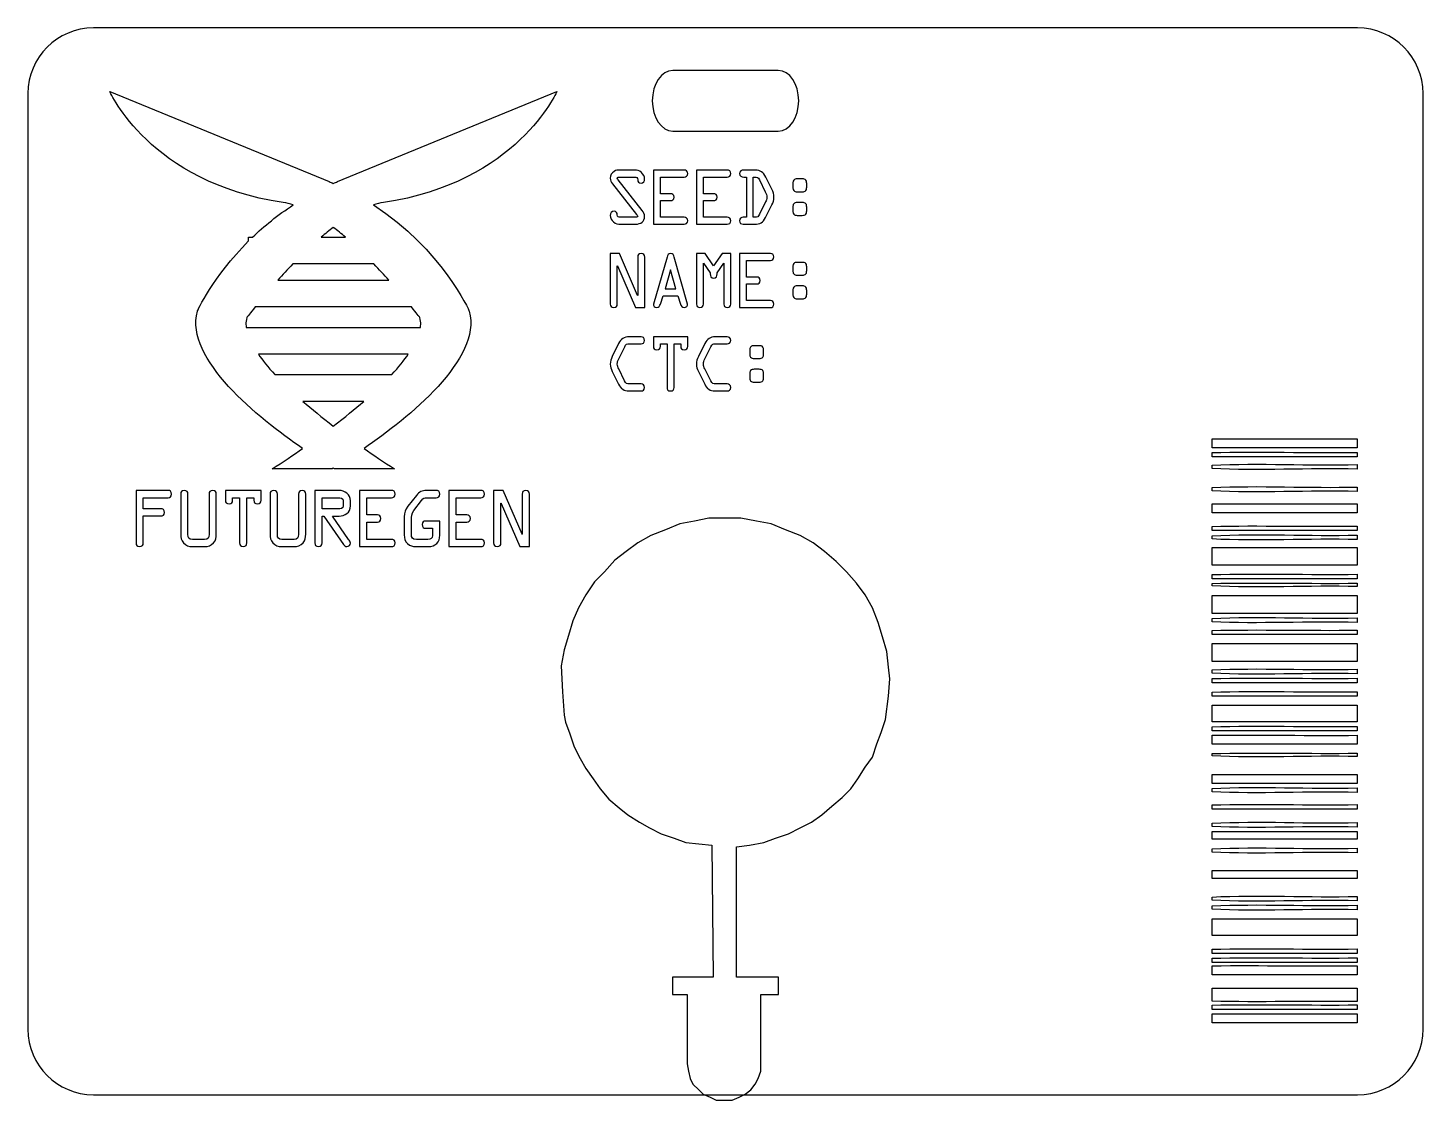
# Model space of a CAD drawing. Extents: x 13.1 to 98.1, y 222.5 to 287.9.
import ezdxf

# ---------------------------------------------------------------- set-up
doc = ezdxf.new("R2010")
doc.units = 0
doc.header["$MEASUREMENT"] = 0
doc.layers.add('LAYER_1', color=7, linetype='CONTINUOUS')

# ---------------------------------------------------------------- blocks, each defined once
blk = doc.blocks.new('BLOCK_2')
at = {"layer": 'LAYER_1', "color": 7}
for points, knots in [([(19.642, 259.677), (19.642, 259.677), (21.592, 259.677), (21.592, 259.677), (21.706, 259.677), (21.811, 259.615), (21.811, 259.457), (21.811, 259.299), (21.706, 259.237), (21.592, 259.237), (21.592, 259.237), (20.081, 259.237), (20.081, 259.237), (20.081, 259.237), (20.081, 258.561), (20.081, 258.561), (20.081, 258.561), (21.161, 258.561), (21.161, 258.561), (21.276, 258.561), (21.381, 258.499), (21.381, 258.341), (21.381, 258.183), (21.276, 258.122), (21.161, 258.122), (21.161, 258.122), (20.081, 258.122), (20.081, 258.122), (20.081, 258.122), (20.081, 256.479), (20.081, 256.479), (20.081, 256.338), (20.019, 256.259), (19.861, 256.259), (19.703, 256.259), (19.642, 256.338), (19.642, 256.479), (19.642, 256.479), (19.642, 259.677), (19.642, 259.677)], [0, 0, 0, 0, 1, 1, 1, 2, 2, 2, 3, 3, 3, 4, 4, 4, 5, 5, 5, 6, 6, 6, 7, 7, 7, 8, 8, 8, 9, 9, 9, 10, 10, 10, 11, 11, 11, 12, 12, 12, 13, 13, 13, 13]), ([(23.077, 256.259), (22.857, 256.259), (22.686, 256.312), (22.532, 256.483), (22.387, 256.646), (22.365, 256.804), (22.365, 257.006), (22.365, 257.006), (22.365, 259.457), (22.365, 259.457), (22.365, 259.597), (22.427, 259.677), (22.585, 259.677), (22.743, 259.677), (22.804, 259.597), (22.804, 259.457), (22.804, 259.457), (22.804, 257.006), (22.804, 257.006), (22.804, 256.76), (22.879, 256.698), (23.077, 256.698), (23.077, 256.698), (23.824, 256.698), (23.824, 256.698), (24.021, 256.698), (24.096, 256.76), (24.096, 257.006), (24.096, 257.006), (24.096, 259.457), (24.096, 259.457), (24.096, 259.597), (24.157, 259.677), (24.315, 259.677), (24.474, 259.677), (24.535, 259.597), (24.535, 259.457), (24.535, 259.457), (24.535, 257.006), (24.535, 257.006), (24.535, 256.804), (24.513, 256.646), (24.368, 256.483), (24.215, 256.312), (24.043, 256.259), (23.824, 256.259), (23.824, 256.259), (23.077, 256.259), (23.077, 256.259)], [0, 0, 0, 0, 1, 1, 1, 2, 2, 2, 3, 3, 3, 4, 4, 4, 5, 5, 5, 6, 6, 6, 7, 7, 7, 8, 8, 8, 9, 9, 9, 10, 10, 10, 11, 11, 11, 12, 12, 12, 13, 13, 13, 14, 14, 14, 15, 15, 15, 16, 16, 16, 16]), ([(25.528, 259.237), (25.528, 259.237), (25.528, 259.079), (25.528, 259.079), (25.528, 258.939), (25.467, 258.859), (25.309, 258.859), (25.151, 258.859), (25.089, 258.939), (25.089, 259.079), (25.089, 259.079), (25.089, 259.677), (25.089, 259.677), (25.089, 259.677), (27.259, 259.677), (27.259, 259.677), (27.259, 259.677), (27.259, 259.079), (27.259, 259.079), (27.259, 258.939), (27.197, 258.859), (27.039, 258.859), (26.881, 258.859), (26.82, 258.939), (26.82, 259.079), (26.82, 259.079), (26.82, 259.237), (26.82, 259.237), (26.82, 259.237), (26.394, 259.237), (26.394, 259.237), (26.394, 259.237), (26.394, 256.479), (26.394, 256.479), (26.394, 256.338), (26.332, 256.259), (26.174, 256.259), (26.016, 256.259), (25.954, 256.338), (25.954, 256.479), (25.954, 256.479), (25.954, 259.237), (25.954, 259.237), (25.954, 259.237), (25.528, 259.237), (25.528, 259.237)], [0, 0, 0, 0, 1, 1, 1, 2, 2, 2, 3, 3, 3, 4, 4, 4, 5, 5, 5, 6, 6, 6, 7, 7, 7, 8, 8, 8, 9, 9, 9, 10, 10, 10, 11, 11, 11, 12, 12, 12, 13, 13, 13, 14, 14, 14, 15, 15, 15, 15]), ([(28.524, 256.259), (28.305, 256.259), (28.133, 256.312), (27.98, 256.483), (27.835, 256.646), (27.813, 256.804), (27.813, 257.006), (27.813, 257.006), (27.813, 259.457), (27.813, 259.457), (27.813, 259.597), (27.874, 259.677), (28.032, 259.677), (28.191, 259.677), (28.252, 259.597), (28.252, 259.457), (28.252, 259.457), (28.252, 257.006), (28.252, 257.006), (28.252, 256.76), (28.327, 256.698), (28.524, 256.698), (28.524, 256.698), (29.271, 256.698), (29.271, 256.698), (29.469, 256.698), (29.543, 256.76), (29.543, 257.006), (29.543, 257.006), (29.543, 259.457), (29.543, 259.457), (29.543, 259.597), (29.605, 259.677), (29.763, 259.677), (29.921, 259.677), (29.983, 259.597), (29.983, 259.457), (29.983, 259.457), (29.983, 257.006), (29.983, 257.006), (29.983, 256.804), (29.961, 256.646), (29.816, 256.483), (29.662, 256.312), (29.491, 256.259), (29.271, 256.259), (29.271, 256.259), (28.524, 256.259), (28.524, 256.259)], [0, 0, 0, 0, 1, 1, 1, 2, 2, 2, 3, 3, 3, 4, 4, 4, 5, 5, 5, 6, 6, 6, 7, 7, 7, 8, 8, 8, 9, 9, 9, 10, 10, 10, 11, 11, 11, 12, 12, 12, 13, 13, 13, 14, 14, 14, 15, 15, 15, 16, 16, 16, 16]), ([(30.976, 256.479), (30.976, 256.338), (30.914, 256.259), (30.756, 256.259), (30.598, 256.259), (30.537, 256.338), (30.537, 256.479), (30.537, 256.479), (30.537, 259.677), (30.537, 259.677), (30.537, 259.677), (32.013, 259.677), (32.013, 259.677), (32.359, 259.677), (32.706, 259.431), (32.706, 259.04), (32.706, 259.04), (32.706, 258.736), (32.706, 258.736), (32.706, 258.324), (32.364, 258.113), (32.013, 258.113), (32.013, 258.113), (31.608, 258.113), (31.608, 258.113), (31.608, 258.113), (32.597, 256.698), (32.597, 256.698), (32.645, 256.633), (32.706, 256.549), (32.706, 256.466), (32.706, 256.343), (32.605, 256.259), (32.482, 256.259), (32.395, 256.259), (32.337, 256.312), (32.289, 256.382), (32.289, 256.382), (31.077, 258.113), (31.077, 258.113), (31.077, 258.113), (30.976, 258.113), (30.976, 258.113), (30.976, 258.113), (30.976, 256.479), (30.976, 256.479)], [0, 0, 0, 0, 1, 1, 1, 2, 2, 2, 3, 3, 3, 4, 4, 4, 5, 5, 5, 6, 6, 6, 7, 7, 7, 8, 8, 8, 9, 9, 9, 10, 10, 10, 11, 11, 11, 12, 12, 12, 13, 13, 13, 14, 14, 14, 15, 15, 15, 15]), ([(35.211, 256.698), (35.325, 256.698), (35.43, 256.637), (35.43, 256.479), (35.43, 256.321), (35.325, 256.259), (35.211, 256.259), (35.211, 256.259), (33.26, 256.259), (33.26, 256.259), (33.26, 256.259), (33.26, 259.677), (33.26, 259.677), (33.26, 259.677), (35.211, 259.677), (35.211, 259.677), (35.325, 259.677), (35.43, 259.615), (35.43, 259.457), (35.43, 259.299), (35.325, 259.237), (35.211, 259.237), (35.211, 259.237), (33.7, 259.237), (33.7, 259.237), (33.7, 259.237), (33.7, 258.188), (33.7, 258.188), (33.7, 258.188), (34.345, 258.188), (34.345, 258.188), (34.46, 258.188), (34.565, 258.126), (34.565, 257.968), (34.565, 257.81), (34.46, 257.748), (34.345, 257.748), (34.345, 257.748), (33.7, 257.748), (33.7, 257.748), (33.7, 257.748), (33.7, 256.698), (33.7, 256.698), (33.7, 256.698), (35.211, 256.698), (35.211, 256.698)], [0, 0, 0, 0, 1, 1, 1, 2, 2, 2, 3, 3, 3, 4, 4, 4, 5, 5, 5, 6, 6, 6, 7, 7, 7, 8, 8, 8, 9, 9, 9, 10, 10, 10, 11, 11, 11, 12, 12, 12, 13, 13, 13, 14, 14, 14, 15, 15, 15, 15]), ([(37.289, 257.375), (37.175, 257.375), (37.069, 257.436), (37.069, 257.594), (37.069, 257.753), (37.175, 257.814), (37.289, 257.814), (37.289, 257.814), (38.154, 257.814), (38.154, 257.814), (38.154, 257.814), (38.154, 256.949), (38.154, 256.949), (38.154, 256.523), (37.869, 256.259), (37.451, 256.259), (37.451, 256.259), (36.696, 256.259), (36.696, 256.259), (36.494, 256.259), (36.344, 256.294), (36.191, 256.435), (36.015, 256.593), (35.984, 256.756), (35.984, 256.975), (35.984, 256.975), (35.984, 258.073), (35.984, 258.073), (35.984, 258.354), (36.046, 258.499), (36.212, 258.715), (36.212, 258.715), (36.731, 259.378), (36.731, 259.378), (36.907, 259.602), (37.06, 259.677), (37.346, 259.677), (37.346, 259.677), (37.934, 259.677), (37.934, 259.677), (38.049, 259.677), (38.154, 259.615), (38.154, 259.457), (38.154, 259.299), (38.049, 259.237), (37.934, 259.237), (37.934, 259.237), (37.407, 259.237), (37.407, 259.237), (37.166, 259.237), (37.183, 259.242), (37.038, 259.057), (37.038, 259.057), (36.56, 258.447), (36.56, 258.447), (36.423, 258.276), (36.423, 258.091), (36.423, 257.876), (36.423, 257.876), (36.423, 257.015), (36.423, 257.015), (36.423, 256.773), (36.476, 256.698), (36.726, 256.698), (36.726, 256.698), (37.425, 256.698), (37.425, 256.698), (37.583, 256.698), (37.715, 256.734), (37.715, 256.927), (37.715, 256.927), (37.715, 257.375), (37.715, 257.375), (37.715, 257.375), (37.289, 257.375), (37.289, 257.375)], [0, 0, 0, 0, 1, 1, 1, 2, 2, 2, 3, 3, 3, 4, 4, 4, 5, 5, 5, 6, 6, 6, 7, 7, 7, 8, 8, 8, 9, 9, 9, 10, 10, 10, 11, 11, 11, 12, 12, 12, 13, 13, 13, 14, 14, 14, 15, 15, 15, 16, 16, 16, 17, 17, 17, 18, 18, 18, 19, 19, 19, 20, 20, 20, 21, 21, 21, 22, 22, 22, 23, 23, 23, 24, 24, 24, 25, 25, 25, 25]), ([(40.658, 256.698), (40.772, 256.698), (40.878, 256.637), (40.878, 256.479), (40.878, 256.321), (40.772, 256.259), (40.658, 256.259), (40.658, 256.259), (38.708, 256.259), (38.708, 256.259), (38.708, 256.259), (38.708, 259.677), (38.708, 259.677), (38.708, 259.677), (40.658, 259.677), (40.658, 259.677), (40.772, 259.677), (40.878, 259.615), (40.878, 259.457), (40.878, 259.299), (40.772, 259.237), (40.658, 259.237), (40.658, 259.237), (39.147, 259.237), (39.147, 259.237), (39.147, 259.237), (39.147, 258.188), (39.147, 258.188), (39.147, 258.188), (39.793, 258.188), (39.793, 258.188), (39.907, 258.188), (40.012, 258.126), (40.012, 257.968), (40.012, 257.81), (39.907, 257.748), (39.793, 257.748), (39.793, 257.748), (39.147, 257.748), (39.147, 257.748), (39.147, 257.748), (39.147, 256.698), (39.147, 256.698), (39.147, 256.698), (40.658, 256.698), (40.658, 256.698)], [0, 0, 0, 0, 1, 1, 1, 2, 2, 2, 3, 3, 3, 4, 4, 4, 5, 5, 5, 6, 6, 6, 7, 7, 7, 8, 8, 8, 9, 9, 9, 10, 10, 10, 11, 11, 11, 12, 12, 12, 13, 13, 13, 14, 14, 14, 15, 15, 15, 15]), ([(43.167, 259.453), (43.167, 259.593), (43.228, 259.672), (43.386, 259.672), (43.544, 259.672), (43.606, 259.593), (43.606, 259.453), (43.606, 259.453), (43.606, 256.255), (43.606, 256.255), (43.606, 256.255), (43.026, 256.255), (43.026, 256.255), (43.026, 256.255), (41.88, 258.89), (41.88, 258.89), (41.88, 258.89), (41.88, 258.895), (41.88, 258.895), (41.88, 258.895), (41.871, 258.895), (41.871, 258.895), (41.871, 258.895), (41.871, 256.479), (41.871, 256.479), (41.871, 256.338), (41.809, 256.259), (41.651, 256.259), (41.493, 256.259), (41.431, 256.338), (41.431, 256.479), (41.431, 256.479), (41.431, 259.677), (41.431, 259.677), (41.431, 259.677), (42.011, 259.677), (42.011, 259.677), (42.011, 259.677), (43.158, 257.01), (43.158, 257.01), (43.158, 257.01), (43.153, 257.01), (43.153, 257.01), (43.153, 257.01), (43.162, 257.01), (43.162, 257.01), (43.162, 257.01), (43.167, 259.453), (43.167, 259.453)], [0, 0, 0, 0, 1, 1, 1, 2, 2, 2, 3, 3, 3, 4, 4, 4, 5, 5, 5, 6, 6, 6, 7, 7, 7, 8, 8, 8, 9, 9, 9, 10, 10, 10, 11, 11, 11, 12, 12, 12, 13, 13, 13, 14, 14, 14, 15, 15, 15, 16, 16, 16, 16]), ([(30.976, 258.552), (30.976, 258.552), (31.951, 258.552), (31.951, 258.552), (32.074, 258.552), (32.267, 258.561), (32.267, 258.736), (32.267, 258.736), (32.267, 259.04), (32.267, 259.04), (32.267, 259.215), (32.087, 259.237), (31.955, 259.237), (31.955, 259.237), (30.976, 259.237), (30.976, 259.237), (30.976, 259.237), (30.976, 258.552), (30.976, 258.552)], [0, 0, 0, 0, 1, 1, 1, 2, 2, 2, 3, 3, 3, 4, 4, 4, 5, 5, 5, 6, 6, 6, 6])]:
    blk.add_open_spline(points, degree=3, knots=knots, dxfattribs=at)
blk = doc.blocks.new('BLOCK_3')
at = {"layer": 'LAYER_1', "color": 3}
blk.add_lwpolyline([(54.806, 230.03), (52.337, 230.03), (52.337, 228.972), (53.219, 228.972), (53.219, 228.972), (53.219, 227.737), (53.219, 224.739), (53.219, 224.739), (53.307, 224.298), (53.395, 223.857), (53.571, 223.504), (53.924, 223.151), (54.189, 222.886), (54.63, 222.71), (54.983, 222.534), (55.512, 222.534), (55.512, 222.534), (55.953, 222.534), (56.394, 222.71), (56.746, 222.886), (57.099, 223.151), (57.364, 223.504), (57.54, 223.857), (57.717, 224.298), (57.717, 224.739), (57.717, 227.737), (57.717, 227.737), (57.717, 228.972), (58.775, 228.972), (58.775, 230.03), (56.217, 230.03)], dxfattribs=at)
blk.add_open_spline([(56.217, 230.03), (56.217, 230.03), (56.217, 230.03), (56.217, 230.03), (56.217, 230.03), (56.217, 230.03), (56.217, 230.03), (56.217, 230.03), (56.217, 237.968), (56.217, 237.968), (56.217, 237.968), (56.217, 237.968), (56.217, 237.968), (56.217, 237.968), (57.011, 238.056), (57.011, 238.056), (57.011, 238.056), (57.893, 238.232), (57.893, 238.232), (57.893, 238.232), (58.599, 238.497), (58.599, 238.497), (58.599, 238.497), (59.392, 238.761), (59.392, 238.761), (59.392, 238.761), (60.098, 239.114), (60.098, 239.114), (60.098, 239.114), (60.803, 239.467), (60.803, 239.467), (60.803, 239.467), (61.421, 239.908), (61.421, 239.908), (61.421, 239.908), (62.038, 240.437), (62.038, 240.437), (62.038, 240.437), (62.655, 240.966), (62.655, 240.966), (62.655, 240.966), (63.185, 241.495), (63.185, 241.495), (63.185, 241.495), (63.626, 242.113), (63.626, 242.113), (63.626, 242.113), (64.067, 242.818), (64.067, 242.818), (64.067, 242.818), (64.508, 243.436), (64.508, 243.436), (64.508, 243.436), (64.772, 244.23), (64.772, 244.23), (64.772, 244.23), (65.037, 244.935), (65.037, 244.935), (65.037, 244.935), (65.301, 245.729), (65.301, 245.729), (65.301, 245.729), (65.301, 245.729), (65.301, 245.729), (65.301, 245.729), (65.478, 247.14), (65.478, 247.14), (65.478, 247.14), (65.478, 247.14), (65.478, 247.14), (65.478, 247.14), (65.566, 248.198), (65.566, 248.198), (65.566, 248.198), (65.478, 248.904), (65.478, 248.904), (65.478, 248.904), (65.478, 248.904), (65.478, 248.904), (65.478, 248.904), (65.39, 249.874), (65.39, 249.874), (65.39, 249.874), (65.125, 250.756), (65.125, 250.756), (65.125, 250.756), (64.86, 251.638), (64.86, 251.638), (64.86, 251.638), (64.508, 252.52), (64.508, 252.52), (64.508, 252.52), (64.067, 253.314), (64.067, 253.314), (64.067, 253.314), (63.537, 254.019), (63.537, 254.019), (63.537, 254.019), (62.92, 254.725), (62.92, 254.725), (62.92, 254.725), (62.303, 255.342), (62.303, 255.342), (62.303, 255.342), (61.597, 255.959), (61.597, 255.959), (61.597, 255.959), (60.892, 256.489), (60.892, 256.489), (60.892, 256.489), (60.098, 256.93), (60.098, 256.93), (60.098, 256.93), (59.216, 257.282), (59.216, 257.282), (59.216, 257.282), (58.334, 257.635), (58.334, 257.635), (58.334, 257.635), (57.452, 257.811), (57.452, 257.811), (57.452, 257.811), (56.482, 257.988), (56.482, 257.988), (56.482, 257.988), (55.512, 257.988), (55.512, 257.988), (55.512, 257.988), (55.512, 257.988), (55.512, 257.988), (55.512, 257.988), (54.542, 257.988), (54.542, 257.988), (54.542, 257.988), (53.66, 257.811), (53.66, 257.811), (53.66, 257.811), (52.778, 257.635), (52.778, 257.635), (52.778, 257.635), (51.896, 257.282), (51.896, 257.282), (51.896, 257.282), (51.014, 256.93), (51.014, 256.93), (51.014, 256.93), (50.22, 256.489), (50.22, 256.489), (50.22, 256.489), (49.514, 255.959), (49.514, 255.959), (49.514, 255.959), (48.809, 255.43), (48.809, 255.43), (48.809, 255.43), (48.192, 254.725), (48.192, 254.725), (48.192, 254.725), (47.574, 254.107), (47.574, 254.107), (47.574, 254.107), (47.045, 253.314), (47.045, 253.314), (47.045, 253.314), (46.604, 252.52), (46.604, 252.52), (46.604, 252.52), (46.251, 251.726), (46.251, 251.726), (46.251, 251.726), (45.987, 250.844), (45.987, 250.844), (45.987, 250.844), (45.722, 249.962), (45.722, 249.962), (45.722, 249.962), (45.546, 248.992), (45.546, 248.992), (45.546, 248.992), (45.546, 248.992), (45.546, 248.992), (45.546, 248.992), (45.634, 247.405), (45.634, 247.405), (45.634, 247.405), (45.634, 247.405), (45.634, 247.405), (45.634, 247.405), (45.722, 245.993), (45.722, 245.993), (45.722, 245.993), (45.81, 245.552), (45.81, 245.552), (45.81, 245.552), (45.81, 245.552), (45.81, 245.552), (45.81, 245.552), (46.075, 244.847), (46.075, 244.847), (46.075, 244.847), (46.339, 244.053), (46.339, 244.053), (46.339, 244.053), (46.692, 243.348), (46.692, 243.348), (46.692, 243.348), (47.045, 242.73), (47.045, 242.73), (47.045, 242.73), (47.486, 242.113), (47.486, 242.113), (47.486, 242.113), (47.927, 241.495), (47.927, 241.495), (47.927, 241.495), (48.456, 240.878), (48.456, 240.878), (48.456, 240.878), (49.074, 240.349), (49.074, 240.349), (49.074, 240.349), (49.603, 239.908), (49.603, 239.908), (49.603, 239.908), (50.308, 239.467), (50.308, 239.467), (50.308, 239.467), (50.926, 239.114), (50.926, 239.114), (50.926, 239.114), (51.631, 238.761), (51.631, 238.761), (51.631, 238.761), (52.425, 238.497), (52.425, 238.497), (52.425, 238.497), (53.13, 238.232), (53.13, 238.232), (53.13, 238.232), (53.924, 238.144), (53.924, 238.144), (53.924, 238.144), (54.718, 238.056), (54.718, 238.056), (54.718, 238.056), (54.806, 230.03), (54.806, 230.03), (54.806, 230.03), (54.806, 230.03), (54.806, 230.03), (54.806, 230.03), (54.806, 230.03), (54.806, 230.03)], degree=3, knots=[0, 0, 0, 0, 1, 1, 1, 2, 2, 2, 3, 3, 3, 4, 4, 4, 5, 5, 5, 6, 6, 6, 7, 7, 7, 8, 8, 8, 9, 9, 9, 10, 10, 10, 11, 11, 11, 12, 12, 12, 13, 13, 13, 14, 14, 14, 15, 15, 15, 16, 16, 16, 17, 17, 17, 18, 18, 18, 19, 19, 19, 20, 20, 20, 21, 21, 21, 22, 22, 22, 23, 23, 23, 24, 24, 24, 25, 25, 25, 26, 26, 26, 27, 27, 27, 28, 28, 28, 29, 29, 29, 30, 30, 30, 31, 31, 31, 32, 32, 32, 33, 33, 33, 34, 34, 34, 35, 35, 35, 36, 36, 36, 37, 37, 37, 38, 38, 38, 39, 39, 39, 40, 40, 40, 41, 41, 41, 42, 42, 42, 43, 43, 43, 44, 44, 44, 45, 45, 45, 46, 46, 46, 47, 47, 47, 48, 48, 48, 49, 49, 49, 50, 50, 50, 51, 51, 51, 52, 52, 52, 53, 53, 53, 54, 54, 54, 55, 55, 55, 56, 56, 56, 57, 57, 57, 58, 58, 58, 59, 59, 59, 60, 60, 60, 61, 61, 61, 62, 62, 62, 63, 63, 63, 64, 64, 64, 65, 65, 65, 66, 66, 66, 67, 67, 67, 68, 68, 68, 69, 69, 69, 70, 70, 70, 71, 71, 71, 72, 72, 72, 73, 73, 73, 74, 74, 74, 75, 75, 75, 76, 76, 76, 77, 77, 77, 78, 78, 78, 79, 79, 79, 80, 80, 80, 81, 81, 81, 82, 82, 82, 83, 83, 83, 84, 84, 84, 84], dxfattribs=at)
blk = doc.blocks.new('BLOCK_4')
at = {"layer": 'LAYER_1', "color": 7}
blk.add_lwpolyline([(52.213, 273.11), (52.204, 273.11), (51.874, 271.963), (52.538, 271.963), (52.213, 273.11)], dxfattribs=at)
for points, knots in [([(50.481, 276.73), (50.565, 276.62), (50.629, 276.523), (50.629, 276.379), (50.629, 276.062), (50.388, 275.901), (50.096, 275.901), (50.096, 275.901), (49.165, 275.901), (49.165, 275.901), (49.004, 275.901), (48.865, 275.931), (48.738, 276.036), (48.623, 276.129), (48.539, 276.282), (48.539, 276.43), (48.539, 276.565), (48.615, 276.684), (48.763, 276.684), (48.886, 276.684), (48.962, 276.582), (48.962, 276.468), (48.962, 276.341), (49.03, 276.324), (49.148, 276.324), (49.148, 276.324), (50.066, 276.324), (50.066, 276.324), (50.1, 276.324), (50.206, 276.311), (50.206, 276.375), (50.206, 276.409), (50.146, 276.472), (50.13, 276.498), (50.13, 276.498), (48.678, 278.363), (48.678, 278.363), (48.589, 278.478), (48.539, 278.562), (48.539, 278.71), (48.539, 278.88), (48.619, 279.023), (48.763, 279.117), (48.881, 279.193), (48.979, 279.193), (49.114, 279.193), (49.114, 279.193), (50.011, 279.193), (50.011, 279.193), (50.172, 279.193), (50.307, 279.159), (50.43, 279.053), (50.54, 278.956), (50.629, 278.799), (50.629, 278.651), (50.629, 278.516), (50.561, 278.406), (50.409, 278.406), (50.282, 278.406), (50.206, 278.486), (50.206, 278.605), (50.206, 278.749), (50.134, 278.77), (50.003, 278.77), (50.003, 278.77), (49.106, 278.77), (49.106, 278.77), (49.059, 278.77), (48.962, 278.782), (48.962, 278.71), (48.962, 278.672), (49.008, 278.622), (49.025, 278.596), (49.025, 278.596), (50.481, 276.73), (50.481, 276.73)], [0, 0, 0, 0, 1, 1, 1, 2, 2, 2, 3, 3, 3, 4, 4, 4, 5, 5, 5, 6, 6, 6, 7, 7, 7, 8, 8, 8, 9, 9, 9, 10, 10, 10, 11, 11, 11, 12, 12, 12, 13, 13, 13, 14, 14, 14, 15, 15, 15, 16, 16, 16, 17, 17, 17, 18, 18, 18, 19, 19, 19, 20, 20, 20, 21, 21, 21, 22, 22, 22, 23, 23, 23, 24, 24, 24, 25, 25, 25, 25]), ([(53.042, 276.324), (53.152, 276.324), (53.253, 276.265), (53.253, 276.113), (53.253, 275.96), (53.152, 275.901), (53.042, 275.901), (53.042, 275.901), (51.163, 275.901), (51.163, 275.901), (51.163, 275.901), (51.163, 279.193), (51.163, 279.193), (51.163, 279.193), (53.042, 279.193), (53.042, 279.193), (53.152, 279.193), (53.253, 279.134), (53.253, 278.981), (53.253, 278.829), (53.152, 278.77), (53.042, 278.77), (53.042, 278.77), (51.587, 278.77), (51.587, 278.77), (51.587, 278.77), (51.587, 277.758), (51.587, 277.758), (51.587, 277.758), (52.208, 277.758), (52.208, 277.758), (52.318, 277.758), (52.42, 277.699), (52.42, 277.547), (52.42, 277.395), (52.318, 277.335), (52.208, 277.335), (52.208, 277.335), (51.587, 277.335), (51.587, 277.335), (51.587, 277.335), (51.587, 276.324), (51.587, 276.324), (51.587, 276.324), (53.042, 276.324), (53.042, 276.324)], [0, 0, 0, 0, 1, 1, 1, 2, 2, 2, 3, 3, 3, 4, 4, 4, 5, 5, 5, 6, 6, 6, 7, 7, 7, 8, 8, 8, 9, 9, 9, 10, 10, 10, 11, 11, 11, 12, 12, 12, 13, 13, 13, 14, 14, 14, 15, 15, 15, 15]), ([(55.667, 276.324), (55.777, 276.324), (55.878, 276.265), (55.878, 276.113), (55.878, 275.96), (55.777, 275.901), (55.667, 275.901), (55.667, 275.901), (53.788, 275.901), (53.788, 275.901), (53.788, 275.901), (53.788, 279.193), (53.788, 279.193), (53.788, 279.193), (55.667, 279.193), (55.667, 279.193), (55.777, 279.193), (55.878, 279.134), (55.878, 278.981), (55.878, 278.829), (55.777, 278.77), (55.667, 278.77), (55.667, 278.77), (54.211, 278.77), (54.211, 278.77), (54.211, 278.77), (54.211, 277.758), (54.211, 277.758), (54.211, 277.758), (54.833, 277.758), (54.833, 277.758), (54.943, 277.758), (55.045, 277.699), (55.045, 277.547), (55.045, 277.395), (54.943, 277.335), (54.833, 277.335), (54.833, 277.335), (54.211, 277.335), (54.211, 277.335), (54.211, 277.335), (54.211, 276.324), (54.211, 276.324), (54.211, 276.324), (55.667, 276.324), (55.667, 276.324)], [0, 0, 0, 0, 1, 1, 1, 2, 2, 2, 3, 3, 3, 4, 4, 4, 5, 5, 5, 6, 6, 6, 7, 7, 7, 8, 8, 8, 9, 9, 9, 10, 10, 10, 11, 11, 11, 12, 12, 12, 13, 13, 13, 14, 14, 14, 15, 15, 15, 15]), ([(56.827, 278.77), (56.827, 278.77), (56.671, 278.77), (56.671, 278.77), (56.531, 278.77), (56.413, 278.82), (56.413, 278.981), (56.413, 279.134), (56.527, 279.193), (56.658, 279.193), (56.658, 279.193), (57.364, 279.193), (57.364, 279.193), (57.695, 279.193), (57.86, 279.057), (58.003, 278.77), (58.003, 278.77), (58.376, 278.025), (58.376, 278.025), (58.46, 277.851), (58.503, 277.729), (58.503, 277.534), (58.503, 277.365), (58.456, 277.221), (58.38, 277.069), (58.38, 277.069), (57.995, 276.299), (57.995, 276.299), (57.847, 275.998), (57.656, 275.901), (57.326, 275.901), (57.326, 275.901), (56.624, 275.901), (56.624, 275.901), (56.514, 275.901), (56.413, 275.96), (56.413, 276.113), (56.413, 276.265), (56.514, 276.324), (56.624, 276.324), (56.624, 276.324), (56.827, 276.324), (56.827, 276.324), (56.827, 276.324), (56.827, 278.77), (56.827, 278.77)], [0, 0, 0, 0, 1, 1, 1, 2, 2, 2, 3, 3, 3, 4, 4, 4, 5, 5, 5, 6, 6, 6, 7, 7, 7, 8, 8, 8, 9, 9, 9, 10, 10, 10, 11, 11, 11, 12, 12, 12, 13, 13, 13, 14, 14, 14, 15, 15, 15, 15]), ([(57.25, 276.324), (57.25, 276.324), (57.331, 276.324), (57.331, 276.324), (57.508, 276.324), (57.551, 276.345), (57.627, 276.502), (57.627, 276.502), (57.999, 277.255), (57.999, 277.255), (58.046, 277.352), (58.08, 277.424), (58.08, 277.53), (58.08, 277.674), (58.033, 277.754), (57.974, 277.877), (57.974, 277.877), (57.623, 278.592), (57.623, 278.592), (57.534, 278.774), (57.496, 278.77), (57.301, 278.77), (57.301, 278.77), (57.25, 278.77), (57.25, 278.77), (57.25, 278.77), (57.25, 276.324), (57.25, 276.324)], [0, 0, 0, 0, 1, 1, 1, 2, 2, 2, 3, 3, 3, 4, 4, 4, 5, 5, 5, 6, 6, 6, 7, 7, 7, 8, 8, 8, 9, 9, 9, 9]), ([(59.93, 277.877), (59.837, 277.877), (59.769, 277.877), (59.71, 277.957), (59.663, 278.021), (59.663, 278.067), (59.663, 278.148), (59.663, 278.148), (59.663, 278.385), (59.663, 278.385), (59.663, 278.465), (59.663, 278.512), (59.71, 278.575), (59.769, 278.655), (59.837, 278.655), (59.93, 278.655), (59.93, 278.655), (60.235, 278.655), (60.235, 278.655), (60.328, 278.655), (60.395, 278.655), (60.455, 278.575), (60.501, 278.512), (60.501, 278.465), (60.501, 278.385), (60.501, 278.385), (60.501, 278.148), (60.501, 278.148), (60.501, 278.067), (60.501, 278.021), (60.455, 277.957), (60.395, 277.877), (60.328, 277.877), (60.235, 277.877), (60.235, 277.877), (59.93, 277.877), (59.93, 277.877)], [0, 0, 0, 0, 1, 1, 1, 2, 2, 2, 3, 3, 3, 4, 4, 4, 5, 5, 5, 6, 6, 6, 7, 7, 7, 8, 8, 8, 9, 9, 9, 10, 10, 10, 11, 11, 11, 12, 12, 12, 12]), ([(59.93, 276.438), (59.837, 276.438), (59.769, 276.438), (59.71, 276.519), (59.663, 276.582), (59.663, 276.629), (59.663, 276.709), (59.663, 276.709), (59.663, 276.946), (59.663, 276.946), (59.663, 277.027), (59.663, 277.073), (59.71, 277.136), (59.769, 277.217), (59.837, 277.217), (59.93, 277.217), (59.93, 277.217), (60.235, 277.217), (60.235, 277.217), (60.328, 277.217), (60.395, 277.217), (60.455, 277.136), (60.501, 277.073), (60.501, 277.027), (60.501, 276.946), (60.501, 276.946), (60.501, 276.709), (60.501, 276.709), (60.501, 276.629), (60.501, 276.582), (60.455, 276.519), (60.395, 276.438), (60.328, 276.438), (60.235, 276.438), (60.235, 276.438), (59.93, 276.438), (59.93, 276.438)], [0, 0, 0, 0, 1, 1, 1, 2, 2, 2, 3, 3, 3, 4, 4, 4, 5, 5, 5, 6, 6, 6, 7, 7, 7, 8, 8, 8, 9, 9, 9, 10, 10, 10, 11, 11, 11, 12, 12, 12, 12]), ([(50.21, 273.897), (50.21, 274.032), (50.269, 274.109), (50.422, 274.109), (50.574, 274.109), (50.633, 274.032), (50.633, 273.897), (50.633, 273.897), (50.633, 270.817), (50.633, 270.817), (50.633, 270.817), (50.075, 270.817), (50.075, 270.817), (50.075, 270.817), (48.97, 273.355), (48.97, 273.355), (48.97, 273.355), (48.97, 273.36), (48.97, 273.36), (48.97, 273.36), (48.962, 273.36), (48.962, 273.36), (48.962, 273.36), (48.962, 271.033), (48.962, 271.033), (48.962, 270.897), (48.903, 270.821), (48.75, 270.821), (48.598, 270.821), (48.539, 270.897), (48.539, 271.033), (48.539, 271.033), (48.539, 274.113), (48.539, 274.113), (48.539, 274.113), (49.097, 274.113), (49.097, 274.113), (49.097, 274.113), (50.202, 271.545), (50.202, 271.545), (50.202, 271.545), (50.197, 271.545), (50.197, 271.545), (50.197, 271.545), (50.206, 271.545), (50.206, 271.545), (50.206, 271.545), (50.21, 273.897), (50.21, 273.897)], [0, 0, 0, 0, 1, 1, 1, 2, 2, 2, 3, 3, 3, 4, 4, 4, 5, 5, 5, 6, 6, 6, 7, 7, 7, 8, 8, 8, 9, 9, 9, 10, 10, 10, 11, 11, 11, 12, 12, 12, 13, 13, 13, 14, 14, 14, 15, 15, 15, 16, 16, 16, 16]), ([(51.993, 273.897), (52.026, 274.011), (52.073, 274.113), (52.208, 274.113), (52.348, 274.113), (52.399, 274.007), (52.429, 273.897), (52.429, 273.897), (53.245, 271.033), (53.245, 271.033), (53.275, 270.931), (53.16, 270.821), (53.042, 270.821), (52.911, 270.821), (52.843, 270.931), (52.814, 271.033), (52.814, 271.033), (52.657, 271.54), (52.657, 271.54), (52.657, 271.54), (51.756, 271.54), (51.756, 271.54), (51.756, 271.54), (51.595, 271.033), (51.595, 271.033), (51.565, 270.931), (51.498, 270.821), (51.367, 270.821), (51.248, 270.821), (51.134, 270.931), (51.163, 271.033), (51.163, 271.033), (51.993, 273.897), (51.993, 273.897)], [0, 0, 0, 0, 1, 1, 1, 2, 2, 2, 3, 3, 3, 4, 4, 4, 5, 5, 5, 6, 6, 6, 7, 7, 7, 8, 8, 8, 9, 9, 9, 10, 10, 10, 11, 11, 11, 11]), ([(55.349, 274.113), (55.349, 274.113), (55.878, 274.113), (55.878, 274.113), (55.878, 274.113), (55.878, 271.033), (55.878, 271.033), (55.878, 270.897), (55.819, 270.821), (55.667, 270.821), (55.514, 270.821), (55.455, 270.897), (55.455, 271.033), (55.455, 271.033), (55.455, 273.529), (55.455, 273.529), (55.455, 273.529), (55.447, 273.529), (55.447, 273.529), (55.447, 273.529), (55.045, 272.932), (55.045, 272.932), (55.045, 272.932), (55.045, 272.865), (55.045, 272.865), (55.045, 272.733), (54.994, 272.611), (54.833, 272.611), (54.681, 272.611), (54.622, 272.733), (54.622, 272.865), (54.622, 272.865), (54.622, 272.932), (54.622, 272.932), (54.622, 272.932), (54.22, 273.529), (54.22, 273.529), (54.22, 273.529), (54.211, 273.529), (54.211, 273.529), (54.211, 273.529), (54.211, 271.033), (54.211, 271.033), (54.211, 270.897), (54.152, 270.821), (54, 270.821), (53.847, 270.821), (53.788, 270.897), (53.788, 271.033), (53.788, 271.033), (53.788, 274.113), (53.788, 274.113), (53.788, 274.113), (54.317, 274.113), (54.317, 274.113), (54.317, 274.113), (54.833, 273.368), (54.833, 273.368), (54.833, 273.368), (55.349, 274.113), (55.349, 274.113)], [0, 0, 0, 0, 1, 1, 1, 2, 2, 2, 3, 3, 3, 4, 4, 4, 5, 5, 5, 6, 6, 6, 7, 7, 7, 8, 8, 8, 9, 9, 9, 10, 10, 10, 11, 11, 11, 12, 12, 12, 13, 13, 13, 14, 14, 14, 15, 15, 15, 16, 16, 16, 17, 17, 17, 18, 18, 18, 19, 19, 19, 20, 20, 20, 20]), ([(58.291, 271.244), (58.401, 271.244), (58.503, 271.185), (58.503, 271.033), (58.503, 270.88), (58.401, 270.821), (58.291, 270.821), (58.291, 270.821), (56.413, 270.821), (56.413, 270.821), (56.413, 270.821), (56.413, 274.113), (56.413, 274.113), (56.413, 274.113), (58.291, 274.113), (58.291, 274.113), (58.401, 274.113), (58.503, 274.054), (58.503, 273.901), (58.503, 273.749), (58.401, 273.69), (58.291, 273.69), (58.291, 273.69), (56.836, 273.69), (56.836, 273.69), (56.836, 273.69), (56.836, 272.678), (56.836, 272.678), (56.836, 272.678), (57.458, 272.678), (57.458, 272.678), (57.568, 272.678), (57.669, 272.619), (57.669, 272.467), (57.669, 272.315), (57.568, 272.255), (57.458, 272.255), (57.458, 272.255), (56.836, 272.255), (56.836, 272.255), (56.836, 272.255), (56.836, 271.244), (56.836, 271.244), (56.836, 271.244), (58.291, 271.244), (58.291, 271.244)], [0, 0, 0, 0, 1, 1, 1, 2, 2, 2, 3, 3, 3, 4, 4, 4, 5, 5, 5, 6, 6, 6, 7, 7, 7, 8, 8, 8, 9, 9, 9, 10, 10, 10, 11, 11, 11, 12, 12, 12, 13, 13, 13, 14, 14, 14, 15, 15, 15, 15]), ([(59.93, 272.797), (59.837, 272.797), (59.769, 272.797), (59.71, 272.877), (59.663, 272.941), (59.663, 272.987), (59.663, 273.068), (59.663, 273.068), (59.663, 273.305), (59.663, 273.305), (59.663, 273.385), (59.663, 273.432), (59.71, 273.495), (59.769, 273.575), (59.837, 273.575), (59.93, 273.575), (59.93, 273.575), (60.235, 273.575), (60.235, 273.575), (60.328, 273.575), (60.395, 273.575), (60.455, 273.495), (60.501, 273.432), (60.501, 273.385), (60.501, 273.305), (60.501, 273.305), (60.501, 273.068), (60.501, 273.068), (60.501, 272.987), (60.501, 272.941), (60.455, 272.877), (60.395, 272.797), (60.328, 272.797), (60.235, 272.797), (60.235, 272.797), (59.93, 272.797), (59.93, 272.797)], [0, 0, 0, 0, 1, 1, 1, 2, 2, 2, 3, 3, 3, 4, 4, 4, 5, 5, 5, 6, 6, 6, 7, 7, 7, 8, 8, 8, 9, 9, 9, 10, 10, 10, 11, 11, 11, 12, 12, 12, 12]), ([(59.93, 271.358), (59.837, 271.358), (59.769, 271.358), (59.71, 271.439), (59.663, 271.502), (59.663, 271.549), (59.663, 271.629), (59.663, 271.629), (59.663, 271.866), (59.663, 271.866), (59.663, 271.947), (59.663, 271.993), (59.71, 272.056), (59.769, 272.137), (59.837, 272.137), (59.93, 272.137), (59.93, 272.137), (60.235, 272.137), (60.235, 272.137), (60.328, 272.137), (60.395, 272.137), (60.455, 272.056), (60.501, 271.993), (60.501, 271.947), (60.501, 271.866), (60.501, 271.866), (60.501, 271.629), (60.501, 271.629), (60.501, 271.549), (60.501, 271.502), (60.455, 271.439), (60.395, 271.358), (60.328, 271.358), (60.235, 271.358), (60.235, 271.358), (59.93, 271.358), (59.93, 271.358)], [0, 0, 0, 0, 1, 1, 1, 2, 2, 2, 3, 3, 3, 4, 4, 4, 5, 5, 5, 6, 6, 6, 7, 7, 7, 8, 8, 8, 9, 9, 9, 10, 10, 10, 11, 11, 11, 12, 12, 12, 12]), ([(49.677, 265.741), (49.36, 265.741), (49.178, 265.868), (49.042, 266.143), (49.042, 266.143), (48.653, 266.93), (48.653, 266.93), (48.581, 267.074), (48.539, 267.209), (48.539, 267.374), (48.539, 267.56), (48.573, 267.675), (48.657, 267.844), (48.657, 267.844), (49.046, 268.627), (49.046, 268.627), (49.19, 268.918), (49.372, 269.033), (49.698, 269.033), (49.698, 269.033), (50.417, 269.033), (50.417, 269.033), (50.51, 269.033), (50.629, 268.982), (50.629, 268.821), (50.629, 268.669), (50.515, 268.61), (50.417, 268.61), (50.417, 268.61), (49.711, 268.61), (49.711, 268.61), (49.529, 268.61), (49.499, 268.593), (49.419, 268.432), (49.419, 268.432), (49.051, 267.696), (49.051, 267.696), (48.996, 267.582), (48.962, 267.505), (48.962, 267.374), (48.962, 267.256), (49, 267.184), (49.051, 267.082), (49.051, 267.082), (49.41, 266.35), (49.41, 266.35), (49.495, 266.177), (49.537, 266.164), (49.728, 266.164), (49.728, 266.164), (50.417, 266.164), (50.417, 266.164), (50.51, 266.164), (50.629, 266.113), (50.629, 265.953), (50.629, 265.8), (50.515, 265.741), (50.417, 265.741), (50.417, 265.741), (49.677, 265.741), (49.677, 265.741)], [0, 0, 0, 0, 1, 1, 1, 2, 2, 2, 3, 3, 3, 4, 4, 4, 5, 5, 5, 6, 6, 6, 7, 7, 7, 8, 8, 8, 9, 9, 9, 10, 10, 10, 11, 11, 11, 12, 12, 12, 13, 13, 13, 14, 14, 14, 15, 15, 15, 16, 16, 16, 17, 17, 17, 18, 18, 18, 19, 19, 19, 20, 20, 20, 20]), ([(51.587, 268.61), (51.587, 268.61), (51.587, 268.457), (51.587, 268.457), (51.587, 268.322), (51.527, 268.246), (51.375, 268.246), (51.223, 268.246), (51.163, 268.322), (51.163, 268.457), (51.163, 268.457), (51.163, 269.033), (51.163, 269.033), (51.163, 269.033), (53.253, 269.033), (53.253, 269.033), (53.253, 269.033), (53.253, 268.457), (53.253, 268.457), (53.253, 268.322), (53.194, 268.246), (53.042, 268.246), (52.89, 268.246), (52.83, 268.322), (52.83, 268.457), (52.83, 268.457), (52.83, 268.61), (52.83, 268.61), (52.83, 268.61), (52.42, 268.61), (52.42, 268.61), (52.42, 268.61), (52.42, 265.953), (52.42, 265.953), (52.42, 265.817), (52.361, 265.741), (52.208, 265.741), (52.056, 265.741), (51.997, 265.817), (51.997, 265.953), (51.997, 265.953), (51.997, 268.61), (51.997, 268.61), (51.997, 268.61), (51.587, 268.61), (51.587, 268.61)], [0, 0, 0, 0, 1, 1, 1, 2, 2, 2, 3, 3, 3, 4, 4, 4, 5, 5, 5, 6, 6, 6, 7, 7, 7, 8, 8, 8, 9, 9, 9, 10, 10, 10, 11, 11, 11, 12, 12, 12, 13, 13, 13, 14, 14, 14, 15, 15, 15, 15]), ([(54.926, 265.741), (54.609, 265.741), (54.427, 265.868), (54.292, 266.143), (54.292, 266.143), (53.902, 266.93), (53.902, 266.93), (53.83, 267.074), (53.788, 267.209), (53.788, 267.374), (53.788, 267.56), (53.822, 267.675), (53.906, 267.844), (53.906, 267.844), (54.296, 268.627), (54.296, 268.627), (54.44, 268.918), (54.622, 269.033), (54.947, 269.033), (54.947, 269.033), (55.667, 269.033), (55.667, 269.033), (55.76, 269.033), (55.878, 268.982), (55.878, 268.821), (55.878, 268.669), (55.764, 268.61), (55.667, 268.61), (55.667, 268.61), (54.96, 268.61), (54.96, 268.61), (54.778, 268.61), (54.748, 268.593), (54.668, 268.432), (54.668, 268.432), (54.3, 267.696), (54.3, 267.696), (54.245, 267.582), (54.211, 267.505), (54.211, 267.374), (54.211, 267.256), (54.249, 267.184), (54.3, 267.082), (54.3, 267.082), (54.66, 266.35), (54.66, 266.35), (54.744, 266.177), (54.787, 266.164), (54.977, 266.164), (54.977, 266.164), (55.667, 266.164), (55.667, 266.164), (55.76, 266.164), (55.878, 266.113), (55.878, 265.953), (55.878, 265.8), (55.764, 265.741), (55.667, 265.741), (55.667, 265.741), (54.926, 265.741), (54.926, 265.741)], [0, 0, 0, 0, 1, 1, 1, 2, 2, 2, 3, 3, 3, 4, 4, 4, 5, 5, 5, 6, 6, 6, 7, 7, 7, 8, 8, 8, 9, 9, 9, 10, 10, 10, 11, 11, 11, 12, 12, 12, 13, 13, 13, 14, 14, 14, 15, 15, 15, 16, 16, 16, 17, 17, 17, 18, 18, 18, 19, 19, 19, 20, 20, 20, 20]), ([(57.305, 267.717), (57.212, 267.717), (57.145, 267.717), (57.085, 267.797), (57.039, 267.861), (57.039, 267.907), (57.039, 267.988), (57.039, 267.988), (57.039, 268.225), (57.039, 268.225), (57.039, 268.305), (57.039, 268.352), (57.085, 268.415), (57.145, 268.495), (57.212, 268.495), (57.305, 268.495), (57.305, 268.495), (57.61, 268.495), (57.61, 268.495), (57.703, 268.495), (57.771, 268.495), (57.83, 268.415), (57.876, 268.352), (57.876, 268.305), (57.876, 268.225), (57.876, 268.225), (57.876, 267.988), (57.876, 267.988), (57.876, 267.907), (57.876, 267.861), (57.83, 267.797), (57.771, 267.717), (57.703, 267.717), (57.61, 267.717), (57.61, 267.717), (57.305, 267.717), (57.305, 267.717)], [0, 0, 0, 0, 1, 1, 1, 2, 2, 2, 3, 3, 3, 4, 4, 4, 5, 5, 5, 6, 6, 6, 7, 7, 7, 8, 8, 8, 9, 9, 9, 10, 10, 10, 11, 11, 11, 12, 12, 12, 12]), ([(57.305, 266.278), (57.212, 266.278), (57.145, 266.278), (57.085, 266.359), (57.039, 266.422), (57.039, 266.469), (57.039, 266.549), (57.039, 266.549), (57.039, 266.786), (57.039, 266.786), (57.039, 266.867), (57.039, 266.913), (57.085, 266.976), (57.145, 267.057), (57.212, 267.057), (57.305, 267.057), (57.305, 267.057), (57.61, 267.057), (57.61, 267.057), (57.703, 267.057), (57.771, 267.057), (57.83, 266.976), (57.876, 266.913), (57.876, 266.867), (57.876, 266.786), (57.876, 266.786), (57.876, 266.549), (57.876, 266.549), (57.876, 266.469), (57.876, 266.422), (57.83, 266.359), (57.771, 266.278), (57.703, 266.278), (57.61, 266.278), (57.61, 266.278), (57.305, 266.278), (57.305, 266.278)], [0, 0, 0, 0, 1, 1, 1, 2, 2, 2, 3, 3, 3, 4, 4, 4, 5, 5, 5, 6, 6, 6, 7, 7, 7, 8, 8, 8, 9, 9, 9, 10, 10, 10, 11, 11, 11, 12, 12, 12, 12])]:
    blk.add_open_spline(points, degree=3, knots=knots, dxfattribs=at)
blk = doc.blocks.new('BLOCK_5')
at = {"layer": 'LAYER_1', "color": 7}
for points in [[(94.031, 262.272), (94.031, 262.453), (94.031, 262.635), (94.031, 262.817), (91.349, 262.805), (88.066, 262.83), (85.197, 262.818), (85.197, 262.818), (85.197, 262.27), (85.197, 262.27), (87.986, 262.258), (91.236, 262.283), (94.031, 262.272)], [(94.031, 261.726), (94.031, 261.817), (94.031, 261.908), (94.031, 261.999), (91.119, 261.959), (88.072, 262.056), (85.197, 261.979), (85.197, 261.979), (85.197, 261.726), (85.197, 261.726), (88.001, 261.726), (91.178, 261.726), (94.031, 261.726)], [(94.031, 260.976), (94.031, 261.067), (94.031, 261.158), (94.031, 261.249), (91.187, 261.172), (88.044, 261.361), (85.197, 261.21), (85.197, 261.21), (85.197, 261.015), (85.197, 261.015), (87.994, 260.867), (91.134, 261.053), (94.031, 260.976)], [(94.031, 259.614), (94.031, 259.705), (94.031, 259.796), (94.031, 259.886), (91.187, 259.809), (88.044, 259.998), (85.197, 259.847), (85.197, 259.847), (85.197, 259.652), (85.197, 259.652), (87.994, 259.504), (91.134, 259.69), (94.031, 259.614)], [(94.031, 258.319), (94.031, 258.501), (94.031, 258.682), (94.031, 258.864), (91.185, 258.864), (88.139, 258.864), (85.197, 258.864), (85.197, 258.864), (85.197, 258.318), (85.197, 258.318), (87.986, 258.306), (91.236, 258.33), (94.031, 258.319)], [(94.031, 257.229), (94.031, 257.32), (94.031, 257.41), (94.031, 257.501), (91.119, 257.462), (88.072, 257.558), (85.197, 257.481), (85.197, 257.481), (85.197, 257.229), (85.197, 257.229), (88.001, 257.229), (91.178, 257.229), (94.031, 257.229)], [(94.031, 256.684), (94.031, 256.775), (94.031, 256.865), (94.031, 256.956), (91.187, 256.879), (88.044, 257.068), (85.197, 256.917), (85.197, 256.917), (85.197, 256.722), (85.197, 256.722), (87.994, 256.574), (91.134, 256.76), (94.031, 256.684)], [(94.031, 255.116), (94.031, 255.479), (94.031, 255.843), (94.031, 256.206), (91.086, 256.206), (88.141, 256.206), (85.197, 256.206), (85.197, 256.206), (85.197, 255.116), (85.197, 255.116), (88.141, 255.116), (91.086, 255.116), (94.031, 255.116)], [(94.031, 254.299), (94.031, 254.389), (94.031, 254.48), (94.031, 254.571), (91.119, 254.532), (88.072, 254.628), (85.197, 254.551), (85.197, 254.551), (85.197, 254.299), (85.197, 254.299), (88.001, 254.299), (91.178, 254.299), (94.031, 254.299)], [(94.031, 253.821), (94.031, 253.89), (94.031, 253.958), (94.031, 254.026), (91.119, 253.987), (88.072, 254.083), (85.197, 254.006), (85.197, 254.006), (85.197, 253.86), (85.197, 253.86), (87.994, 253.712), (91.134, 253.898), (94.031, 253.821)], [(94.031, 252.186), (94.031, 252.549), (94.031, 252.913), (94.031, 253.276), (91.086, 253.276), (88.141, 253.276), (85.197, 253.276), (85.197, 253.276), (85.197, 252.186), (85.197, 252.186), (88.141, 252.186), (91.086, 252.186), (94.031, 252.186)], [(94.031, 251.641), (94.031, 251.732), (94.031, 251.823), (94.031, 251.913), (91.187, 251.836), (88.044, 252.025), (85.197, 251.874), (85.197, 251.874), (85.197, 251.679), (85.197, 251.679), (87.994, 251.531), (91.134, 251.717), (94.031, 251.641)], [(94.031, 250.891), (94.031, 250.982), (94.031, 251.073), (94.031, 251.164), (91.119, 251.125), (88.072, 251.221), (85.197, 251.144), (85.197, 251.144), (85.197, 250.891), (85.197, 250.891), (88.001, 250.891), (91.178, 250.891), (94.031, 250.891)], [(94.031, 249.256), (94.031, 249.619), (94.031, 249.982), (94.031, 250.346), (91.086, 250.346), (88.141, 250.346), (85.197, 250.346), (85.197, 250.346), (85.197, 249.256), (85.197, 249.256), (88.141, 249.256), (91.086, 249.256), (94.031, 249.256)], [(94.031, 248.506), (94.031, 248.597), (94.031, 248.688), (94.031, 248.779), (91.187, 248.702), (88.044, 248.89), (85.197, 248.74), (85.197, 248.74), (85.197, 248.545), (85.197, 248.545), (87.994, 248.396), (91.134, 248.583), (94.031, 248.506)], [(94.031, 247.961), (94.031, 248.052), (94.031, 248.143), (94.031, 248.234), (91.119, 248.194), (88.072, 248.291), (85.197, 248.214), (85.197, 248.214), (85.197, 247.961), (85.197, 247.961), (88.001, 247.961), (91.178, 247.961), (94.031, 247.961)], [(94.031, 247.143), (94.031, 247.234), (94.031, 247.325), (94.031, 247.416), (91.119, 247.377), (88.072, 247.473), (85.197, 247.396), (85.197, 247.396), (85.197, 247.143), (85.197, 247.143), (88.001, 247.143), (91.178, 247.143), (94.031, 247.143)], [(94.031, 245.576), (94.031, 245.917), (94.031, 246.257), (94.031, 246.598), (91.086, 246.598), (88.141, 246.598), (85.197, 246.598), (85.197, 246.598), (85.197, 245.576), (85.197, 245.576), (88.141, 245.576), (91.086, 245.576), (94.031, 245.576)], [(94.031, 245.031), (94.031, 245.121), (94.031, 245.212), (94.031, 245.303), (91.119, 245.264), (88.072, 245.36), (85.197, 245.284), (85.197, 245.284), (85.197, 245.031), (85.197, 245.031), (88.001, 245.031), (91.178, 245.031), (94.031, 245.031)], [(94.031, 244.213), (94.031, 244.395), (94.031, 244.576), (94.031, 244.758), (91.232, 244.746), (88.217, 244.773), (85.197, 244.759), (85.197, 244.759), (85.197, 244.213), (85.197, 244.213), (88.062, 244.213), (91.229, 244.213), (94.031, 244.213)], [(94.031, 243.463), (94.031, 243.532), (94.031, 243.6), (94.031, 243.668), (91.119, 243.629), (88.072, 243.725), (85.197, 243.648), (85.197, 243.648), (85.197, 243.502), (85.197, 243.502), (87.994, 243.354), (91.134, 243.54), (94.031, 243.463)], [(94.031, 241.828), (94.031, 242.01), (94.031, 242.191), (94.031, 242.373), (91.185, 242.373), (88.139, 242.373), (85.197, 242.373), (85.197, 242.373), (85.197, 241.827), (85.197, 241.827), (87.986, 241.815), (91.236, 241.839), (94.031, 241.828)], [(94.031, 241.283), (94.031, 241.374), (94.031, 241.464), (94.031, 241.555), (91.187, 241.478), (88.044, 241.667), (85.197, 241.516), (85.197, 241.516), (85.197, 241.321), (85.197, 241.321), (87.994, 241.173), (91.134, 241.359), (94.031, 241.283)], [(94.031, 240.261), (94.031, 240.351), (94.031, 240.442), (94.031, 240.533), (91.119, 240.494), (88.072, 240.59), (85.197, 240.514), (85.197, 240.514), (85.197, 240.261), (85.197, 240.261), (88.001, 240.261), (91.178, 240.261), (94.031, 240.261)], [(94.031, 239.17), (94.031, 239.261), (94.031, 239.352), (94.031, 239.443), (91.187, 239.365), (88.044, 239.554), (85.197, 239.404), (85.197, 239.404), (85.197, 239.209), (85.197, 239.209), (87.994, 239.061), (91.134, 239.247), (94.031, 239.17)], [(94.031, 238.421), (94.031, 238.58), (94.031, 238.739), (94.031, 238.898), (91.185, 238.898), (88.139, 238.898), (85.197, 238.898), (85.197, 238.898), (85.197, 238.421), (85.197, 238.421), (87.988, 238.421), (91.219, 238.421), (94.031, 238.421)], [(94.031, 237.603), (94.031, 237.694), (94.031, 237.785), (94.031, 237.876), (91.187, 237.798), (88.044, 237.987), (85.197, 237.836), (85.197, 237.836), (85.197, 237.641), (85.197, 237.641), (87.994, 237.493), (91.134, 237.68), (94.031, 237.603)], [(94.031, 236.036), (94.031, 236.195), (94.031, 236.354), (94.031, 236.513), (91.185, 236.513), (88.139, 236.513), (85.197, 236.513), (85.197, 236.513), (85.197, 236.036), (85.197, 236.036), (87.988, 236.036), (91.219, 236.036), (94.031, 236.036)], [(94.031, 234.673), (94.031, 234.764), (94.031, 234.854), (94.031, 234.945), (91.187, 234.868), (88.044, 235.057), (85.197, 234.906), (85.197, 234.906), (85.197, 234.711), (85.197, 234.711), (87.994, 234.563), (91.134, 234.749), (94.031, 234.673)], [(94.031, 234.127), (94.031, 234.218), (94.031, 234.309), (94.031, 234.4), (91.187, 234.323), (88.044, 234.512), (85.197, 234.361), (85.197, 234.361), (85.197, 234.166), (85.197, 234.166), (87.994, 234.018), (91.134, 234.204), (94.031, 234.127)], [(94.031, 232.56), (94.031, 232.901), (94.031, 233.242), (94.031, 233.582), (91.086, 233.582), (88.141, 233.582), (85.197, 233.582), (85.197, 233.582), (85.197, 232.56), (85.197, 232.56), (88.141, 232.56), (91.086, 232.56), (94.031, 232.56)], [(94.031, 231.47), (94.031, 231.561), (94.031, 231.652), (94.031, 231.742), (91.119, 231.703), (88.072, 231.8), (85.197, 231.723), (85.197, 231.723), (85.197, 231.47), (85.197, 231.47), (88.001, 231.47), (91.178, 231.47), (94.031, 231.47)], [(94.031, 230.925), (94.031, 231.016), (94.031, 231.106), (94.031, 231.197), (91.119, 231.158), (88.072, 231.254), (85.197, 231.178), (85.197, 231.178), (85.197, 230.925), (85.197, 230.925), (88.001, 230.925), (91.178, 230.925), (94.031, 230.925)], [(94.031, 230.175), (94.031, 230.357), (94.031, 230.539), (94.031, 230.72), (91.232, 230.708), (88.217, 230.735), (85.197, 230.721), (85.197, 230.721), (85.197, 230.175), (85.197, 230.175), (88.062, 230.175), (91.229, 230.175), (94.031, 230.175)], [(94.031, 228.54), (94.031, 228.812), (94.031, 229.085), (94.031, 229.357), (91.086, 229.357), (88.141, 229.357), (85.197, 229.357), (85.197, 229.357), (85.197, 228.559), (85.197, 228.559), (88.072, 228.483), (91.119, 228.579), (94.031, 228.54)], [(94.031, 228.063), (94.031, 228.154), (94.031, 228.245), (94.031, 228.335), (91.119, 228.296), (88.072, 228.392), (85.197, 228.316), (85.197, 228.316), (85.197, 228.063), (85.197, 228.063), (88.001, 228.063), (91.178, 228.063), (94.031, 228.063)], [(94.031, 227.245), (94.031, 227.427), (94.031, 227.608), (94.031, 227.79), (91.232, 227.778), (88.217, 227.805), (85.197, 227.791), (85.197, 227.791), (85.197, 227.245), (85.197, 227.245), (88.062, 227.245), (91.229, 227.245), (94.031, 227.245)]]:
    blk.add_open_spline(points, degree=3, knots=[0, 0, 0, 0, 1, 1, 1, 2, 2, 2, 3, 3, 3, 4, 4, 4, 4], dxfattribs=at)

msp = doc.modelspace()

# ---------------------------------------------------------------- linework, layer by layer
at = {"layer": 'LAYER_1', "color": 1}
msp.add_open_spline([(98.056, 226.858), (98.056, 224.649), (96.265, 222.858), (94.056, 222.858), (94.056, 222.858), (17.056, 222.858), (17.056, 222.858), (14.847, 222.858), (13.056, 224.649), (13.056, 226.858), (13.056, 226.858), (13.056, 283.858), (13.056, 283.858), (13.056, 286.067), (14.847, 287.858), (17.056, 287.858), (17.056, 287.858), (94.056, 287.858), (94.056, 287.858), (96.265, 287.858), (98.056, 286.067), (98.056, 283.858), (98.056, 283.858), (98.056, 226.858), (98.056, 226.858)], degree=3, knots=[0, 0, 0, 0, 1, 1, 1, 2, 2, 2, 3, 3, 3, 4, 4, 4, 5, 5, 5, 6, 6, 6, 7, 7, 7, 8, 8, 8, 8], dxfattribs=at)
at = {"layer": 'LAYER_1', "color": 3}
msp.add_open_spline([(60.014, 283.418), (60.014, 282.399), (59.457, 281.573), (58.769, 281.573), (58.769, 281.573), (52.343, 281.573), (52.343, 281.573), (51.655, 281.573), (51.098, 282.399), (51.098, 283.418), (51.098, 283.418), (51.098, 283.418), (51.098, 283.418), (51.098, 284.437), (51.655, 285.263), (52.343, 285.263), (52.343, 285.263), (58.769, 285.263), (58.769, 285.263), (59.457, 285.263), (60.014, 284.437), (60.014, 283.418), (60.014, 283.418), (60.014, 283.418), (60.014, 283.418)], degree=3, knots=[0, 0, 0, 0, 1, 1, 1, 2, 2, 2, 3, 3, 3, 4, 4, 4, 5, 5, 5, 6, 6, 6, 7, 7, 7, 8, 8, 8, 8], dxfattribs=at)
at = {"layer": 'LAYER_1', "color": 7}
for points, knots in [([(45.28, 283.987), (45.28, 283.987), (31.919, 278.49), (31.919, 278.49), (31.833, 278.455), (31.748, 278.419), (31.663, 278.382), (31.579, 278.419), (31.494, 278.455), (31.407, 278.49), (31.407, 278.49), (18.046, 283.987), (18.046, 283.987), (18.046, 283.987), (20.459, 278.415), (28.617, 277.222), (28.815, 277.193), (29.019, 277.143), (29.225, 277.077), (28.269, 276.457), (27.445, 275.781), (26.742, 275.107), (26.742, 275.107), (26.502, 275.107), (26.502, 275.107), (26.502, 275.107), (26.502, 274.875), (26.502, 274.875), (24.303, 272.684), (23.378, 270.59), (23.378, 270.59), (22.603, 267.678), (27.084, 264.097), (29.794, 262.238), (29.223, 261.838), (28.607, 261.421), (27.942, 260.985), (27.942, 260.985), (31.577, 260.985), (31.577, 260.985), (31.577, 260.985), (31.608, 261.003), (31.663, 261.036), (31.719, 261.003), (31.75, 260.985), (31.75, 260.985), (31.75, 260.985), (35.384, 260.985), (35.384, 260.985), (34.72, 261.421), (34.104, 261.838), (33.532, 262.238), (36.242, 264.097), (40.724, 267.678), (39.948, 270.59), (39.948, 270.59), (38.282, 274.363), (34.101, 277.077), (34.308, 277.143), (34.511, 277.193), (34.71, 277.222), (42.867, 278.415), (45.28, 283.987), (45.28, 283.987)], [0, 0, 0, 0, 1, 1, 1, 2, 2, 2, 3, 3, 3, 4, 4, 4, 5, 5, 5, 6, 6, 6, 7, 7, 7, 8, 8, 8, 9, 9, 9, 10, 10, 10, 11, 11, 11, 12, 12, 12, 13, 13, 13, 14, 14, 14, 15, 15, 15, 16, 16, 16, 17, 17, 17, 18, 18, 18, 19, 19, 19, 20, 20, 20, 21, 21, 21, 21]), ([(32.4, 275.107), (32.4, 275.107), (30.926, 275.107), (30.926, 275.107), (31.169, 275.315), (31.415, 275.514), (31.663, 275.703), (31.911, 275.514), (32.157, 275.315), (32.4, 275.107)], [0, 0, 0, 0, 1, 1, 1, 2, 2, 2, 3, 3, 3, 3]), ([(34.126, 273.476), (34.453, 273.138), (34.762, 272.804), (35.047, 272.486), (35.047, 272.486), (28.279, 272.486), (28.279, 272.486), (28.564, 272.804), (28.874, 273.138), (29.2, 273.476), (29.2, 273.476), (34.126, 273.476), (34.126, 273.476)], [0, 0, 0, 0, 1, 1, 1, 2, 2, 2, 3, 3, 3, 4, 4, 4, 4]), ([(36.904, 270.245), (36.904, 270.245), (37.037, 270.051), (36.975, 269.611), (36.975, 269.611), (26.352, 269.611), (26.352, 269.611), (26.289, 270.051), (26.422, 270.245), (26.422, 270.245), (26.422, 270.245), (26.595, 270.476), (26.897, 270.854), (26.897, 270.854), (36.429, 270.854), (36.429, 270.854), (36.732, 270.476), (36.904, 270.245), (36.904, 270.245)], [0, 0, 0, 0, 1, 1, 1, 2, 2, 2, 3, 3, 3, 4, 4, 4, 5, 5, 5, 6, 6, 6, 6]), ([(28.109, 266.735), (27.677, 267.202), (27.347, 267.615), (27.096, 267.979), (27.096, 267.979), (36.231, 267.979), (36.231, 267.979), (35.979, 267.615), (35.649, 267.202), (35.218, 266.735), (35.218, 266.735), (28.109, 266.735), (28.109, 266.735)], [0, 0, 0, 0, 1, 1, 1, 2, 2, 2, 3, 3, 3, 4, 4, 4, 4]), ([(29.812, 265.104), (29.812, 265.104), (33.515, 265.104), (33.515, 265.104), (32.981, 264.64), (32.368, 264.14), (31.663, 263.602), (30.959, 264.14), (30.345, 264.64), (29.812, 265.104)], [0, 0, 0, 0, 1, 1, 1, 2, 2, 2, 3, 3, 3, 3])]:
    msp.add_open_spline(points, degree=3, knots=knots, dxfattribs=at)

# ---------------------------------------------------------------- block references
at = {"layer": 'LAYER_1'}
for name in ['BLOCK_4', 'BLOCK_5', 'BLOCK_2', 'BLOCK_3']:
    msp.add_blockref(name, (0, 0), dxfattribs=at)

doc.saveas('drawing.dxf')
